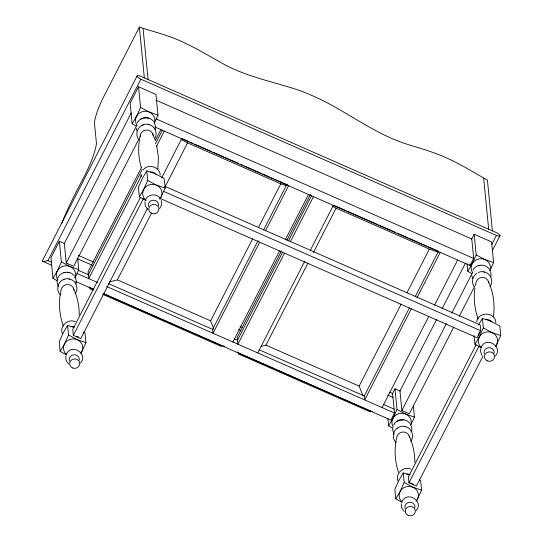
<?xml version="1.0" encoding="UTF-8"?>
<svg xmlns="http://www.w3.org/2000/svg" width="543" height="543" viewBox="0 0 543 543"><rect width="100%" height="100%" fill="white"/><g stroke="black" fill="none" stroke-linecap="round" stroke-linejoin="round"><path stroke-width="0.81" d="M57.198 280.12L57.11 282.822L58.495 286.813M76.237 281.26L76.027 283.948M140.97 176.645L141.112 174.289M144.92 201.718L145.246 205.824L147.832 209.51M155.427 126.716L155.217 129.404M392.827 427.606L392.738 430.314L394.123 434.298M401.358 503.755L401.677 507.861L404.264 511.547M157.85 168.839L158.4 157.253L156.71 145.578M474.874 288.401C473.476 298.704 474.602 309.306 478.2 319.06M493.478 316.325C495.06 304.508 493.377 292.236 488.354 281.403M476.74 321.782C478.105 311.139 495.386 311.804 495.868 322.562M65.798 355.896L66.056 360.369L68.642 364.054M480.616 348.844L480.419 351.287L481.994 355.489M411.655 431.441L411.845 428.393L411.336 426.099M490.845 276.889L491.035 273.842L490.526 271.554M140.413 134.922C137.841 145.497 138.139 156.71 141.126 167.176M475.363 285.387L476.035 282.408A6.401 5.98 -5.6 0 1 482.679 277.473A6.401 5.98 -5.6 0 1 488.693 282.93M51.795 262.378L47.913 260.674L43.053 261.563L42.469 261.4L42.395 260.64M57.239 279.767C58.508 271.785 70.196 269.389 74.479 276.204M155.135 137.976C158.027 132.519 154.232 125.216 148.124 124.374M137.209 123.003L138.804 120.587L140.583 119.08M393.641 425.04L395.243 422.624L397.021 421.117M73.896 327.415L67.603 325.433L68.54 334.97L64.434 344.106L60.137 351.362L66.592 355.02M159.893 199.329L165.133 188.068L164.196 178.538L155.407 173.821L146.793 170.889L147.73 180.425L143.623 189.561L139.327 196.817L145.782 200.476M83.14 331.997L85.007 333.083L85.943 342.619L81.077 353.167M409.517 474.908L403.232 472.926L404.162 482.455L400.055 491.598L395.766 498.847L402.22 502.513M495.895 346.108L500.755 335.56L499.825 326.024L491.035 321.307L482.422 318.381L483.358 327.911L479.245 337.054L474.955 344.303L481.41 347.968M419.386 479.849L420.635 480.569L421.565 490.105L416.705 500.653M64.651 243.644L59.357 241.316L61.386 261.984L57.259 270.991L52.983 278.376L56.71 280.5M154.226 123.336L157.979 115.089L155.95 94.421L138.546 86.771L140.576 107.439L136.456 116.446L132.173 123.831L135.899 125.956M77.649 258.061L78.783 269.633L75.036 277.88M400.279 391.136L394.985 388.808L397.008 409.476L392.888 418.477L388.612 425.868L392.338 427.986M489.854 270.828L493.601 262.574L491.578 241.906L474.175 234.264L476.197 254.932L472.077 263.932L467.801 271.324L471.528 273.441M413.277 405.546L414.411 417.119L410.664 425.373A9.665 9.034 -5.6 0 0 400.877 413.291A9.665 9.034 -5.6 0 0 393.159 426.825M492.399 230.863L487.424 180.1C470.387 170.59 453.751 159.866 435.187 153.323C425.067 149.42 414.547 146.753 404.27 143.311C376.55 133.87 352.821 116.392 327.178 102.776A77.948 23.722 27.1 0 0 312.632 95.819A77.948 23.722 27.1 0 0 298.195 90.036C272.817 81.552 246.047 76.712 222.467 63.416C210.433 56.866 198.792 49.583 186.371 43.759C171.5 36.082 155.128 32.193 139.368 27.15L103.374 97.401A22.1 4.039 -66.3 0 0 94.536 123.94L96.484 143.759C92.568 164.875 79.767 183.276 70.916 202.607A47.669 8.715 -66.3 0 0 61.8 223.254M42.245 261.081L137.033 76.101A4.14 1.262 27.1 0 1 140.617 76.271L496.132 232.506A4.14 1.262 27.1 0 1 500.001 235.608L492.263 250.71M47.913 260.674L140.902 79.203A4.14 1.262 27.1 0 1 137.033 76.101M59.357 241.316L50.961 257.708L52.983 278.376M138.546 86.771L130.15 103.163L132.173 123.831M131.25 112.896L64.332 243.502L66.246 263.029L73.699 266.301L138.689 139.476M66.246 263.029L136.646 125.63M141.642 167.183L88.034 271.799L88.706 278.634L141.54 175.518M155.142 140.841L160.925 129.546M88.319 274.731L142.314 169.355M155.427 143.766L162.371 130.218M156.581 146.169L164.298 131.114M93.213 290.138L90.104 288.774L90.559 287.899L92.887 288.917M140.454 197.347L72.755 329.458L73.332 335.316L80.792 338.594L147.323 208.743M73.332 335.316L143.345 198.67M161.644 177.9L181.695 138.764M109.571 281.973L117.376 279.862L151.701 212.87M164.814 187.281L187.566 142.877L280.799 183.846L286.1 185.672M213.575 328.332L210.609 320.832L252.644 238.791M258.427 227.497L280.799 183.846M258.135 240.542L212.625 329.357L213.012 333.259L259.676 242.192M263.538 230.008L287.064 184.091M265.459 230.897L288.598 185.74M103.747 293.695L221.7 345.524L221.245 346.407L102.518 294.231M232.899 342.002L279.564 250.927M285.346 239.639L308.492 194.482M281.552 250.798L237.203 337.352L237.875 344.187L284.539 253.113M286.955 240.257L310.481 194.346M237.488 340.278L282.611 252.224M288.394 240.929L311.539 195.772M290.322 241.825L313.46 196.668M370.245 410.807L369.797 411.682L238.649 354.05L239.103 353.174L371.039 411.289L372.674 411.628M257.762 352.923L304.813 261.102M310.209 250.567L333.348 205.403M261.237 346.407L265.921 345.138L307.962 263.097M313.359 252.563L336.117 208.152L429.343 249.122L438.432 252.257M363.016 395.867L359.154 386.107L401.189 304.066M406.978 292.779L429.343 249.122M409.402 307.935L364.278 395.996L364.665 399.906L411.329 308.831M415.191 296.648L438.33 251.49M417.112 297.544L440.251 252.386M382.068 407.549L428.732 316.481M434.515 305.193L457.654 260.029M392.311 394.021L394.985 388.808M471.5 239.477L474.175 234.264M436.701 319.27L399.953 390.994L401.868 410.515L409.327 413.793L453.812 326.974M442.117 308.702L465.331 263.409M389.521 392.148L392.582 393.492L394.496 413.013L390.899 420.038L103.72 293.838M154.972 127.014L470.089 265.493L473.686 258.468L471.772 238.947L155.875 100.129M401.868 410.515L446.353 323.696M451.769 313.128L472.274 273.115M491.788 244.465L496.417 235.431A4.14 1.262 27.1 0 0 500.001 235.608M459.229 316.406L474.704 286.209M478.071 335.452L480.127 331.44M165.086 186.425L480.202 324.897L480.772 330.755L477.175 337.78L159.73 198.283M476.082 344.832L408.384 476.951L408.954 482.802L416.413 486.08L482.951 356.235M408.954 482.802L478.974 346.162M478.512 324.972L482.422 318.381M146.793 170.889L142.51 178.192L138.397 187.281L139.327 196.817M67.603 325.433L63.314 332.737L59.207 341.825L60.137 351.362M403.232 472.926L398.942 480.222L394.829 489.318L395.766 498.847M75.029 293.838C79.421 288.584 75.64 279.767 68.934 278.919M145.673 199.396C148.354 193.973 156.662 193.247 160.185 198.209M159.676 208.546L161.563 204.86L161.305 200.381M66.484 353.941C71.737 342.959 88.781 354.07 80.486 363.091M472.946 270.204C475.906 263.946 485.585 263.348 489.297 269.152M489.847 286.779C494.232 281.525 490.458 272.708 483.752 271.86M410.657 441.323C415.042 436.07 411.268 427.253 404.562 426.404M481.302 346.882C486.555 335.907 503.592 347.018 495.304 356.032M402.112 501.427C407.365 490.451 424.402 501.562 416.114 510.583M143.325 169.694C148.382 163.328 159.832 166.945 160.239 175.077M476.802 273.299C472.369 276.109 471.1 282.577 474.236 286.813M397.612 427.843C392.691 430.891 391.727 438.622 396.159 442.511M140.596 119.073C144.689 116.385 150.615 117.431 153.499 121.388M141.329 119.087L142.972 118.259M143.338 124.761C137.454 126.587 134.881 134.399 138.614 139.327M64.149 279.306C57.673 281.233 55.359 290.532 60.531 295.019M397.028 421.11C401.128 418.422 407.053 419.467 409.938 423.425M397.768 421.117L399.539 420.262L403.469 419.943M63.911 272.769L65.174 272.518M478.729 265.717L479.992 265.459M143.671 118.116L147.18 117.912L148.918 118.469M224.51 346.291L221.7 345.524M90.559 287.899L89.093 287.003M239.103 353.174L237.542 352.013M165.133 188.068L156.52 185.19L147.73 180.425M500.755 335.56L492.148 332.683L483.358 327.911M85.943 342.619L77.33 339.735L68.54 334.97M421.565 490.105L412.958 487.227L404.162 482.455M67.841 272.45L69.097 272.824M75.362 321.734C68.194 318.198 59.35 325.983 62.296 333.497M410.99 469.22C403.822 465.69 394.971 473.469 397.917 480.989M157.979 115.089L149.352 112.075L140.576 107.439M493.601 262.574L484.98 259.561L476.197 254.932M78.783 269.633L70.162 266.62L61.386 261.984M414.411 417.119L405.791 414.105L397.008 409.476M140.902 79.203L496.417 235.431M156.241 118.971L473.686 258.468M182.204 138.648L189.161 141.709M190.708 142.388L193.03 143.406M194.57 144.085L211.58 151.558M213.121 152.237L223.947 156.995M225.488 157.674L238.628 163.443M240.176 164.129L242.497 165.147M244.038 165.825L261.047 173.298M262.588 173.977L269.545 177.032M271.093 177.71L273.414 178.728M274.955 179.407L287.322 184.844M334.617 205.627L346.21 210.725M347.758 211.403L377.127 224.307M378.675 224.985L395.677 232.458M397.225 233.137L408.044 237.895M409.592 238.574L426.594 246.047M428.142 246.726L438.187 251.144M163.328 191.258L480.772 330.755M78.185 255.332L93.484 262.052M240.06 326.465L242.382 327.483M77.038 258.563L92.337 265.283M238.445 329.492L240.841 330.544M387.614 395.039L392.962 397.395M117.376 279.862L210.609 320.832M265.921 345.138L359.154 386.107M78.185 270.278L89.086 275.063M108.491 283.595L213.27 329.635M234.223 338.846L237.332 340.21M259.065 349.76L364.618 396.146M383.249 404.331L394.116 409.11M77.052 273.516L97.788 282.625M106.543 286.473L394.496 413.013M43.019 261.427L51.551 265.174M75.776 281.559L93.634 289.405M76.658 336.307L78.789 337.244M410.155 482.863L413.705 484.424M332.526 206.245L336.117 208.152M181.118 139.442L187.566 142.877M409.164 435.948C412.979 444.215 414.913 453.371 414.872 462.473M152.732 133.917L155.06 139.619M73.543 288.462C77.357 296.729 79.285 305.879 79.251 314.981M472.566 278.383L471.928 275.769M136.945 130.897L136.3 128.277M63.382 326.112C59.092 314.458 58.284 301.541 61.223 289.467A6.401 5.98 -5.6 0 1 67.868 284.525A6.401 5.98 -5.6 0 1 73.882 289.982M75.599 278.274L76.217 280.901M398.474 472.159C394.693 460.871 394.014 448.538 396.845 436.952A6.401 5.98 -5.6 0 1 403.49 432.018A6.401 5.98 -5.6 0 1 409.503 437.475M154.898 124.062L155.407 126.356M483.698 178.464L488.673 229.227M469.926 263.864L470.089 265.493M467.068 263.878L467.801 271.324M474.1 335.567L474.955 344.303M387.878 418.422L388.612 425.868M238.486 352.393L238.649 354.05M143.094 28.786L148.076 79.549M139.368 27.15L144.343 77.914M89.941 287.111L90.104 288.774M146.013 200.313A9.665 9.034 -5.6 0 1 144.825 187.776A9.665 9.034 -5.6 0 1 158.196 186.134A9.665 9.034 -5.6 0 1 160.165 198.575M148.68 206.55A5.057 4.731 -5.6 0 1 153.085 200.218A5.057 4.731 -5.6 0 1 158.42 205.756M137.169 125.453A9.665 9.034 -5.6 0 1 144.024 111.301A9.665 9.034 -5.6 0 1 154.185 123.363M142.524 125.202A6.401 5.98 -5.6 0 1 148.897 124.68M140.318 136.483A6.401 5.98 -5.6 0 1 146.223 129.994A6.401 5.98 -5.6 0 1 153.072 135.438M150.336 171.975A6.401 5.98 -5.6 0 1 156.092 174.507M71.147 326.519A6.401 5.98 -5.6 0 1 74.398 327.056M63.334 279.747A6.401 5.98 -5.6 0 1 69.708 279.224M69.49 361.095A5.057 4.731 -5.6 0 1 73.896 354.762A5.057 4.731 -5.6 0 1 79.23 360.301M66.212 354.328A9.665 9.034 -5.6 0 1 66.002 341.92A9.665 9.034 -5.6 0 1 79.224 340.841A9.665 9.034 -5.6 0 1 80.975 353.12M57.979 279.998A9.665 9.034 -5.6 0 1 64.834 265.846A9.665 9.034 -5.6 0 1 74.995 277.907M481.641 347.805A9.665 9.034 -5.6 0 1 480.453 335.262A9.665 9.034 -5.6 0 1 493.825 333.626A9.665 9.034 -5.6 0 1 495.786 346.067M484.308 354.043A5.057 4.731 -5.6 0 1 488.707 347.71A5.057 4.731 -5.6 0 1 494.049 353.249M472.79 272.946A9.665 9.034 -5.6 0 1 479.645 258.794A9.665 9.034 -5.6 0 1 489.813 270.855M485.965 319.46A6.401 5.98 -5.6 0 1 491.72 321.992M478.145 272.688A6.401 5.98 -5.6 0 1 484.526 272.165M401.84 501.813A9.665 9.034 -5.6 0 1 401.82 489.216A9.665 9.034 -5.6 0 1 415.28 488.666A9.665 9.034 -5.6 0 1 416.081 501.237M406.775 474.005A6.401 5.98 -5.6 0 1 410.026 474.548M405.119 508.587A5.057 4.731 -5.6 0 1 409.517 502.255A5.057 4.731 -5.6 0 1 414.859 507.793M397.714 428.291A6.401 5.98 -5.6 0 1 405.336 426.717M151.667 213.392A5.057 4.731 -5.6 0 0 158.909 208.688A5.057 4.731 -5.6 0 0 151.022 205.22A5.057 4.731 -5.6 0 0 151.667 213.392M72.477 367.937A5.057 4.731 -5.6 0 0 79.719 363.233A5.057 4.731 -5.6 0 0 71.832 359.771A5.057 4.731 -5.6 0 0 72.477 367.937M487.295 360.878A5.057 4.731 -5.6 0 0 494.53 356.181A5.057 4.731 -5.6 0 0 486.643 352.712A5.057 4.731 -5.6 0 0 487.295 360.878M408.105 515.422A5.057 4.731 -5.6 0 0 415.341 510.725A5.057 4.731 -5.6 0 0 407.454 507.257A5.057 4.731 -5.6 0 0 408.105 515.422"/></g></svg>
